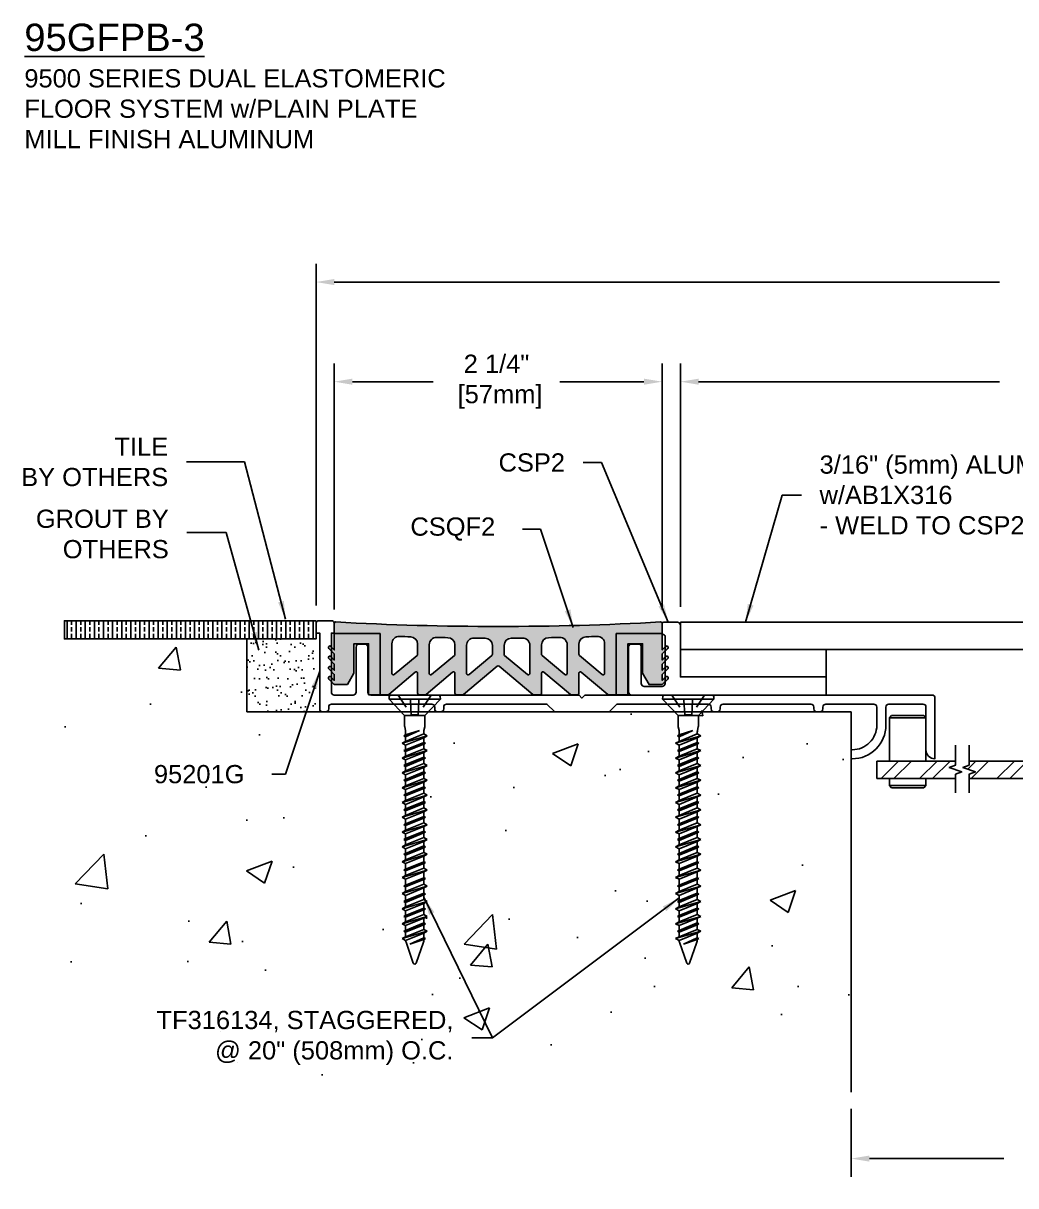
# Model space of a CAD drawing. Header units: inches. Extents: x 1.8 to 35.7, y -2.1 to 6.
# Drawn here: x 1.81 to 8.62, y -1.98 to 5.99 of the extents above; entities that cross this region are included whole.
import ezdxf

# ---------------------------------------------------------------- set-up
doc = ezdxf.new("R2010")
doc.units = ezdxf.units.IN
doc.header["$MEASUREMENT"] = 0
doc.linetypes.add('DASHED', pattern=[0.75, 0.5, -0.25])
for name, color, linetype in [('anchors', 4, 'Continuous'), ('conditions', 1, 'Continuous'), ('dimensions', 3, 'Continuous'), ('FILLER', 2, 'Continuous'), ('METALS', 7, 'Continuous'), ('text', 2, 'Continuous')]:
    doc.layers.add(name, color=color, linetype=linetype)
doc.styles.add('ARIAL', font='arial.ttf')
doc.dimstyles.new('Arial', dxfattribs={"dimtxt": 0.125, "dimasz": 0.125, "dimexe": 0.125, "dimexo": 0.125, "dimgap": 0.125, "dimtad": 0, "dimtih": 1, "dimtoh": 1, "dimdec": 4, "dimzin": 0, "dimdsep": 46, "dimlunit": 4, "dimtxsty": 'ARIAL', "dimcen": 0.125, "dimadec": 0, "dimazin": 0, "dimtfac": 1, "dimtdec": 4, "dimtofl": 0, "dimtmove": 0, "dimatfit": 3, "dimfxl": 0, "dimfrac": 2, "dimtolj": 1, "dimtzin": 0, "dimarcsym": 0})

# ---------------------------------------------------------------- blocks, each defined once
blk = doc.blocks.new('*D1')
at = {"layer": 'DEFPOINTS', "color": 0}
for p in [(11.666, 3.5331), (6.3216, 1.8628), (11.666, 1.8628)]:
    blk.add_point(p, dxfattribs=at)
at = {"layer": 'dimensions', "color": 0, "lineweight": -2}
for p, q in [((6.3216, 1.9878), (6.3216, 3.6581)), ((11.666, 1.9878), (11.666, 3.6581)), ((6.4466, 3.5331), (8.5106, 3.5331)), ((11.541, 3.5331), (9.4771, 3.5331))]:
    blk.add_line(p, q, dxfattribs=at)
at = {"layer": 'dimensions', "color": 0}
for points in [[(6.4466, 3.5539), (6.4466, 3.5122), (6.3216, 3.5331)], [(11.541, 3.5539), (11.541, 3.5122), (11.666, 3.5331)]]:
    blk.add_solid(points, dxfattribs=at)
at = {"layer": 'dimensions', "color": 0, "insert": (8.9938, 3.5331), "char_height": 0.125, "attachment_point": 5, "style": 'ARIAL'}
blk.add_mtext('\\A1;5 3/8"\\P [136mm]', dxfattribs=at)
blk = doc.blocks.new('*D2')
at = {"layer": 'DEFPOINTS', "color": 0}
for p in [(14.1663, 4.2168), (3.8213, 1.8728), (14.1663, 1.8728)]:
    blk.add_point(p, dxfattribs=at)
at = {"layer": 'dimensions', "color": 0, "lineweight": -2}
for p, q in [((3.8213, 1.9978), (3.8213, 4.3418)), ((14.1663, 1.9978), (14.1663, 4.3418)), ((3.9463, 4.2168), (8.5106, 4.2168)), ((14.0413, 4.2168), (9.4771, 4.2168))]:
    blk.add_line(p, q, dxfattribs=at)
at = {"layer": 'dimensions', "color": 0}
for points in [[(3.9463, 4.2377), (3.9463, 4.196), (3.8213, 4.2168)], [(14.0413, 4.2377), (14.0413, 4.196), (14.1663, 4.2168)]]:
    blk.add_solid(points, dxfattribs=at)
at = {"layer": 'dimensions', "color": 0, "insert": (8.9938, 4.2168), "char_height": 0.125, "attachment_point": 5, "style": 'ARIAL'}
blk.add_mtext('\\A1;10 3/8"\\P [263mm]', dxfattribs=at)
blk = doc.blocks.new('*D4')
at = {"layer": 'DEFPOINTS', "color": 0}
for p in [(7.4938, -1.3308), (10.4938, -1.3308), (10.4938, -1.7971)]:
    blk.add_point(p, dxfattribs=at)
at = {"layer": 'dimensions', "color": 0, "lineweight": -2}
for p, q in [((7.4938, -1.4558), (7.4938, -1.9221)), ((10.4938, -1.4558), (10.4938, -1.9221)), ((7.6188, -1.7971), (8.5408, -1.7971)), ((10.3688, -1.7971), (9.4468, -1.7971))]:
    blk.add_line(p, q, dxfattribs=at)
at = {"layer": 'dimensions', "color": 0}
for points in [[(7.6188, -1.7762), (7.6188, -1.8179), (7.4938, -1.7971)], [(10.3688, -1.7762), (10.3688, -1.8179), (10.4938, -1.7971)]]:
    blk.add_solid(points, dxfattribs=at)
at = {"layer": 'dimensions', "color": 0, "insert": (8.9938, -1.7971), "char_height": 0.125, "attachment_point": 5, "style": 'ARIAL'}
blk.add_mtext('\\A1;3"\\P [76mm]', dxfattribs=at)
blk = doc.blocks.new('*D5')
at = {"layer": 'DEFPOINTS', "color": 0}
for p in [(6.1963, 3.5331), (3.9463, 1.8453), (6.1963, 1.8453)]:
    blk.add_point(p, dxfattribs=at)
at = {"layer": 'dimensions', "color": 0, "lineweight": -2}
for p, q in [((3.9463, 1.9703), (3.9463, 3.6581)), ((6.1963, 1.9703), (6.1963, 3.6581)), ((4.0713, 3.5331), (4.6251, 3.5331)), ((6.0713, 3.5331), (5.4945, 3.5331))]:
    blk.add_line(p, q, dxfattribs=at)
at = {"layer": 'dimensions', "color": 0}
for points in [[(4.0713, 3.5539), (4.0713, 3.5122), (3.9463, 3.5331)], [(6.0713, 3.5539), (6.0713, 3.5122), (6.1963, 3.5331)]]:
    blk.add_solid(points, dxfattribs=at)
at = {"layer": 'dimensions', "color": 0, "insert": (5.0598, 3.5331), "char_height": 0.125, "attachment_point": 5, "style": 'ARIAL'}
blk.add_mtext('\\A1;2 1/4"\\P [57mm]', dxfattribs=at)
blk = doc.blocks.new('csp2')
blk.add_lwpolyline([(0, 0.33, -0.414214), (0.02, 0.35), (0.0665, 0.35, -0.414214), (0.0865, 0.33), (0.0865, 0.08, 0.414214), (0.1065, 0.06), (0.23, 0.06, 0.414214), (0.25, 0.08), (0.25, 0.405, 0.414214), (0.24, 0.415, -0.414214), (0.23, 0.425), (0.23, 0.49, -0.414214), (0.24, 0.5), (0.335, 0.5, -0.414214), (0.355, 0.48), (0.355, 0.135, 0.414214), (0.365, 0.125), (1.3552, 0.125), (1.3552, 0), (0.335, 0), (0.02, 0, -0.414214), (0, 0.02)], format="xyb", close=True)
blk = doc.blocks.new('A$C63CB1885')
for p, q in [((-0.1762, 0), (-0.1747, 0.0182)), ((-0.1762, 0), (0.1762, 0)), ((-0.1762, 0), (-0.0698, -0.1125)), ((-0.1634, 0.0285), (0.1634, 0.0285)), ((0.0698, -0.1125), (0.1762, 0)), ((0.1762, 0), (0.1747, 0.0182)), ((-0.0698, -0.1125), (0.0698, -0.1125)), ((-0.0698, -0.1125), (-0.0698, -0.1796)), ((0.0698, -0.1125), (0.0698, -0.1796)), ((-0.0737, -0.2511), (0.0321, -0.2146)), ((-0.0687, -0.1892), (-0.0633, -0.2152)), ((-0.0623, -0.2248), (-0.0622, -0.2449)), ((-0.0622, -0.2449), (0.0321, -0.2146)), ((0.0321, -0.2146), (-0.0622, -0.2573)), ((0.0622, -0.2382), (-0.0622, -0.289)), ((0.0622, -0.2248), (0.0622, -0.2382)), ((0.0862, -0.2511), (0.0622, -0.2382)), ((0.0687, -0.1892), (0.0633, -0.2152)), ((-0.0863, -0.3019), (0.0862, -0.2511)), ((-0.0863, -0.3019), (-0.0622, -0.289)), ((-0.0863, -0.3019), (-0.0622, -0.3148)), ((-0.0737, -0.2511), (-0.0622, -0.2449)), ((-0.0737, -0.2511), (-0.0622, -0.2573)), ((-0.0737, -0.3527), (0.0737, -0.3019)), ((-0.0622, -0.2573), (-0.0622, -0.289)), ((0.0622, -0.264), (-0.0622, -0.3148)), ((-0.0622, -0.3465), (0.0622, -0.2957)), ((0.0622, -0.308), (-0.0622, -0.3588)), ((-0.0622, -0.3148), (-0.0622, -0.3465)), ((0.0862, -0.2511), (0.0622, -0.264)), ((0.0622, -0.264), (0.0622, -0.2957)), ((0.0737, -0.3019), (0.0622, -0.2957)), ((0.0737, -0.3019), (0.0622, -0.308)), ((0.0622, -0.308), (0.0622, -0.3397)), ((-0.0863, -0.4034), (0.0862, -0.3527)), ((-0.0863, -0.4034), (-0.0622, -0.3905)), ((-0.0737, -0.3527), (-0.0622, -0.3465)), ((-0.0737, -0.3527), (-0.0622, -0.3588)), ((0.0622, -0.3397), (-0.0622, -0.3905)), ((-0.0622, -0.3588), (-0.0622, -0.3905)), ((0.0622, -0.3656), (-0.0622, -0.4164)), ((-0.0622, -0.4481), (0.0622, -0.3973)), ((0.0862, -0.3527), (0.0622, -0.3656)), ((0.0622, -0.3656), (0.0622, -0.3973)), ((0.0737, -0.4034), (0.0622, -0.3973)), ((0.0862, -0.3527), (0.0622, -0.3397)), ((-0.0863, -0.4034), (-0.0622, -0.4164)), ((-0.0863, -0.505), (0.0862, -0.4542)), ((-0.0737, -0.4542), (0.0737, -0.4034)), ((-0.0737, -0.4542), (-0.0622, -0.4481)), ((-0.0737, -0.4542), (-0.0622, -0.4604)), ((0.0622, -0.4096), (-0.0622, -0.4604)), ((-0.0622, -0.4164), (-0.0622, -0.4481)), ((0.0622, -0.4413), (-0.0622, -0.4921)), ((-0.0622, -0.4604), (-0.0622, -0.4921)), ((0.0622, -0.4671), (-0.0622, -0.5179)), ((0.0737, -0.4034), (0.0622, -0.4096)), ((0.0622, -0.4096), (0.0622, -0.4413)), ((0.0862, -0.4542), (0.0622, -0.4671)), ((0.0622, -0.4671), (0.0622, -0.4988)), ((0.0862, -0.4542), (0.0622, -0.4413)), ((-0.0863, -0.505), (-0.0622, -0.4921)), ((-0.0863, -0.505), (-0.0622, -0.5179)), ((-0.0863, -0.6066), (0.0862, -0.5558)), ((-0.0737, -0.5558), (0.0737, -0.505)), ((-0.0737, -0.5558), (-0.0622, -0.5496)), ((-0.0737, -0.5558), (-0.0622, -0.5619)), ((-0.0622, -0.5496), (0.0622, -0.4988)), ((0.0622, -0.5112), (-0.0622, -0.5619)), ((-0.0622, -0.5179), (-0.0622, -0.5496)), ((0.0622, -0.5429), (-0.0622, -0.5936)), ((0.0737, -0.505), (0.0622, -0.4988)), ((0.0737, -0.505), (0.0622, -0.5112)), ((0.0622, -0.5112), (0.0622, -0.5429)), ((0.0862, -0.5558), (0.0622, -0.5687)), ((0.0862, -0.5558), (0.0622, -0.5429)), ((-0.0863, -0.6066), (-0.0622, -0.5936)), ((-0.0863, -0.6066), (-0.0622, -0.6195)), ((-0.0737, -0.6573), (0.0737, -0.6066)), ((-0.0622, -0.5619), (-0.0622, -0.5936)), ((0.0622, -0.5687), (-0.0622, -0.6195)), ((-0.0622, -0.6512), (0.0622, -0.6004)), ((0.0622, -0.6127), (-0.0622, -0.6635)), ((-0.0622, -0.6195), (-0.0622, -0.6512)), ((0.0622, -0.5687), (0.0622, -0.6004)), ((0.0737, -0.6066), (0.0622, -0.6004)), ((0.0737, -0.6066), (0.0622, -0.6127)), ((0.0622, -0.6127), (0.0622, -0.6444)), ((-0.0863, -0.7081), (0.0862, -0.6573)), ((-0.0863, -0.7081), (-0.0622, -0.6952)), ((-0.0863, -0.7081), (-0.0622, -0.721)), ((-0.0737, -0.6573), (-0.0622, -0.6512)), ((-0.0737, -0.6573), (-0.0622, -0.6635)), ((-0.0737, -0.7589), (0.0737, -0.7081)), ((0.0622, -0.6444), (-0.0622, -0.6952)), ((-0.0622, -0.6635), (-0.0622, -0.6952)), ((0.0622, -0.6703), (-0.0622, -0.721)), ((-0.0622, -0.7527), (0.0622, -0.702)), ((0.0622, -0.7143), (-0.0622, -0.7651)), ((0.0862, -0.6573), (0.0622, -0.6703)), ((0.0622, -0.6703), (0.0622, -0.702)), ((0.0737, -0.7081), (0.0622, -0.702)), ((0.0737, -0.7081), (0.0622, -0.7143)), ((0.0622, -0.7143), (0.0622, -0.746)), ((0.0862, -0.6573), (0.0622, -0.6444)), ((-0.0863, -0.8097), (0.0862, -0.7589)), ((-0.0863, -0.8097), (-0.0622, -0.7968)), ((-0.0737, -0.7589), (-0.0622, -0.7527)), ((-0.0737, -0.7589), (-0.0622, -0.7651)), ((-0.0622, -0.721), (-0.0622, -0.7527)), ((0.0622, -0.746), (-0.0622, -0.7968)), ((-0.0622, -0.7651), (-0.0622, -0.7967)), ((0.0622, -0.7718), (-0.0622, -0.8226)), ((0.0862, -0.7589), (0.0622, -0.7718)), ((0.0622, -0.7718), (0.0622, -0.8035)), ((0.0862, -0.7589), (0.0622, -0.746)), ((-0.0863, -0.8097), (-0.0622, -0.8226)), ((-0.0863, -0.9112), (0.0862, -0.8605)), ((-0.0737, -0.8605), (0.0737, -0.8097)), ((-0.0737, -0.8605), (-0.0622, -0.8543)), ((-0.0737, -0.8605), (-0.0622, -0.8666)), ((-0.0622, -0.8543), (0.0622, -0.8035)), ((0.0622, -0.8159), (-0.0622, -0.8666)), ((-0.0622, -0.8226), (-0.0622, -0.8543)), ((0.0622, -0.8475), (-0.0622, -0.8983)), ((-0.0622, -0.8666), (-0.0622, -0.8983)), ((0.0622, -0.8734), (-0.0622, -0.9242)), ((0.0737, -0.8097), (0.0622, -0.8035)), ((0.0737, -0.8097), (0.0622, -0.8159)), ((0.0622, -0.8159), (0.0622, -0.8475)), ((0.0862, -0.8605), (0.0622, -0.8734)), ((0.0622, -0.8734), (0.0622, -0.9051)), ((0.0862, -0.8605), (0.0622, -0.8475)), ((-0.0863, -0.9112), (-0.0622, -0.8983)), ((-0.0863, -0.9112), (-0.0622, -0.9242)), ((-0.0737, -0.962), (0.0737, -0.9112)), ((-0.0737, -0.962), (-0.0622, -0.9559)), ((-0.0622, -0.9559), (0.0622, -0.9051)), ((0.0622, -0.9174), (-0.0622, -0.9682)), ((-0.0622, -0.9242), (-0.0622, -0.9558)), ((0.0622, -0.9491), (-0.0622, -0.9999)), ((0.0737, -0.9112), (0.0622, -0.9051)), ((0.0737, -0.9112), (0.0622, -0.9174)), ((0.0622, -0.9174), (0.0622, -0.9491)), ((0.0862, -0.962), (0.0622, -0.9491)), ((-0.0863, -1.0128), (0.0862, -0.962)), ((-0.0863, -1.0128), (-0.0622, -0.9999)), ((-0.0863, -1.0128), (-0.0622, -1.0257)), ((-0.0737, -0.962), (-0.0622, -0.9682)), ((-0.0737, -1.0636), (0.0737, -1.0128)), ((-0.0622, -0.9682), (-0.0622, -0.9999)), ((0.0622, -0.975), (-0.0622, -1.0257)), ((-0.0622, -1.0574), (0.0622, -1.0066)), ((0.0622, -1.019), (-0.0622, -1.0698)), ((-0.0622, -1.0257), (-0.0622, -1.0574)), ((0.0862, -0.962), (0.0622, -0.975)), ((0.0622, -0.975), (0.0622, -1.0066)), ((0.0737, -1.0128), (0.0622, -1.0066)), ((0.0737, -1.0128), (0.0622, -1.019)), ((0.0622, -1.019), (0.0622, -1.0507)), ((-0.0863, -1.1144), (0.0862, -1.0636)), ((-0.0863, -1.1144), (-0.0622, -1.1015)), ((-0.0863, -1.1144), (-0.0622, -1.1273)), ((-0.0737, -1.0636), (-0.0622, -1.0574)), ((-0.0737, -1.0636), (-0.0622, -1.0698)), ((0.0622, -1.0507), (-0.0622, -1.1015)), ((-0.0622, -1.0697), (-0.0622, -1.1014)), ((0.0622, -1.0765), (-0.0622, -1.1273)), ((-0.0622, -1.1653), (0.0622, -1.1145)), ((0.0862, -1.0636), (0.0622, -1.0765)), ((0.0622, -1.0765), (0.0622, -1.1145)), ((0.0737, -1.1207), (0.0622, -1.1145)), ((0.0862, -1.0636), (0.0622, -1.0507)), ((-0.0863, -1.2223), (0.0862, -1.1715)), ((-0.0737, -1.1715), (0.0737, -1.1207)), ((-0.0737, -1.1715), (-0.0622, -1.1653)), ((-0.0737, -1.1715), (-0.0622, -1.1776)), ((0.0622, -1.1269), (-0.0622, -1.1776)), ((-0.0622, -1.1273), (-0.0622, -1.1653)), ((0.0622, -1.1585), (-0.0622, -1.2093)), ((-0.0622, -1.1776), (-0.0622, -1.2093)), ((0.0622, -1.1844), (-0.0622, -1.2352)), ((0.0737, -1.1207), (0.0622, -1.1269)), ((0.0622, -1.1269), (0.0622, -1.1585)), ((0.0862, -1.1715), (0.0622, -1.1844)), ((0.0622, -1.1844), (0.0622, -1.2247)), ((0.0862, -1.1715), (0.0622, -1.1585)), ((-0.0863, -1.2223), (-0.0622, -1.2093)), ((-0.0863, -1.2223), (-0.0622, -1.2352)), ((-0.0737, -1.2816), (0.0737, -1.2308)), ((-0.0737, -1.2816), (-0.0622, -1.2754)), ((-0.0622, -1.2754), (0.0622, -1.2247)), ((-0.0622, -1.2352), (-0.0622, -1.2754)), ((0.0622, -1.237), (-0.0622, -1.2878)), ((0.0622, -1.2687), (-0.0622, -1.3195)), ((0.0737, -1.2308), (0.0622, -1.2247)), ((0.0737, -1.2308), (0.0622, -1.237)), ((0.0622, -1.237), (0.0622, -1.2687)), ((0.0862, -1.2816), (0.0622, -1.2687)), ((-0.0863, -1.3324), (0.0862, -1.2816)), ((-0.0863, -1.3324), (-0.0622, -1.3195)), ((-0.0863, -1.3324), (-0.0622, -1.3453)), ((-0.0737, -1.2816), (-0.0622, -1.2878)), ((-0.0737, -1.3872), (0.0737, -1.3365)), ((-0.0622, -1.2877), (-0.0622, -1.3194)), ((0.0622, -1.2945), (-0.0622, -1.3453)), ((-0.0622, -1.3811), (0.0622, -1.3303)), ((0.0622, -1.3426), (-0.0622, -1.3934)), ((-0.0622, -1.3453), (-0.0622, -1.381)), ((0.0862, -1.2816), (0.0622, -1.2945)), ((0.0622, -1.2945), (0.0622, -1.3303)), ((0.0737, -1.3365), (0.0622, -1.3303)), ((0.0737, -1.3365), (0.0622, -1.3426)), ((0.0622, -1.3426), (0.0622, -1.3743)), ((-0.0863, -1.438), (0.0862, -1.3872)), ((-0.0863, -1.438), (-0.0622, -1.4251)), ((-0.0737, -1.3872), (-0.0622, -1.3811)), ((-0.0737, -1.3872), (-0.0622, -1.3934)), ((0.0622, -1.3743), (-0.0622, -1.4251)), ((-0.0622, -1.3934), (-0.0622, -1.4251)), ((0.0622, -1.4002), (-0.0622, -1.4509)), ((-0.0622, -1.4833), (0.0622, -1.4326)), ((0.0862, -1.3872), (0.0622, -1.4002)), ((0.0622, -1.4002), (0.0622, -1.4326)), ((0.0737, -1.4387), (0.0622, -1.4326)), ((0.0862, -1.3872), (0.0622, -1.3743)), ((-0.0863, -1.438), (-0.0622, -1.4509)), ((-0.0863, -1.5403), (0.0862, -1.4895)), ((-0.0737, -1.4895), (0.0737, -1.4387)), ((-0.0737, -1.4895), (-0.0622, -1.4833)), ((-0.0737, -1.4895), (-0.0622, -1.4957)), ((0.0622, -1.4449), (-0.0622, -1.4957)), ((-0.0622, -1.4509), (-0.0622, -1.4833)), ((0.0622, -1.4766), (-0.0622, -1.5274)), ((-0.0622, -1.4956), (-0.0621, -1.5273)), ((0.0622, -1.5024), (-0.0622, -1.5532)), ((0.0737, -1.4387), (0.0622, -1.4449)), ((0.0622, -1.4449), (0.0622, -1.4766)), ((0.0862, -1.4895), (0.0622, -1.5024)), ((0.0622, -1.5024), (0.0622, -1.5348)), ((0.0862, -1.4895), (0.0622, -1.4766)), ((-0.0863, -1.5403), (-0.0622, -1.5274)), ((-0.0863, -1.5403), (-0.0622, -1.5532)), ((-0.0863, -1.6425), (0.0862, -1.5918)), ((-0.0737, -1.5918), (0.0737, -1.541)), ((-0.0737, -1.5918), (-0.0622, -1.5856)), ((-0.0737, -1.5918), (-0.0622, -1.5979)), ((-0.0622, -1.5856), (0.0622, -1.5348)), ((0.0622, -1.5471), (-0.0622, -1.5979)), ((0.0622, -1.5788), (-0.0622, -1.6296)), ((-0.0621, -1.5532), (-0.0621, -1.5856)), ((0.0737, -1.541), (0.0622, -1.5348)), ((0.0737, -1.541), (0.0622, -1.5471)), ((0.0622, -1.5471), (0.0622, -1.5788)), ((0.0862, -1.5918), (0.0622, -1.6047)), ((0.0862, -1.5918), (0.0622, -1.5788)), ((-0.0863, -1.6425), (-0.0622, -1.6296)), ((-0.0863, -1.6425), (-0.0622, -1.6555)), ((0.0622, -1.6047), (-0.0622, -1.6555)), ((-0.0621, -1.5979), (-0.0621, -1.6296)), ((-0.0596, -1.6676), (-0.0096, -1.8103)), ((-0.0335, -1.6795), (0.0622, -1.6364)), ((-0.0335, -1.6795), (0.0737, -1.6425)), ((0.0622, -1.6487), (-0.0335, -1.6795)), ((0.0596, -1.6676), (0.0096, -1.8103)), ((0.0622, -1.6047), (0.0622, -1.6522)), ((0.0737, -1.6425), (0.0622, -1.6364)), ((0.0737, -1.6425), (0.0622, -1.6487))]:
    blk.add_line(p, q)
at = {"linetype": 'DASHED', "ltscale": 0.025}
for p, q in [((-0.1125, 0.0285), (-0.024, -0.1065)), ((-0.024, -0.1065), (-0.0311, 0.0283)), ((0.024, -0.1065), (0.0311, 0.0285)), ((0.1125, 0.0285), (0.024, -0.1065)), ((-0.024, -0.1065), (0.024, -0.1065))]:
    blk.add_line(p, q, dxfattribs=at)
for centre, radius, start, end in [((-0.1634, 0.0173), 0.0112, 90, 175), ((0.1634, 0.0173), 0.0112, 5, 90), ((-0.0233, -0.1796), 0.0465, 180, 191.9357), ((-0.1088, -0.2248), 0.0465, 0, 11.9357), ((0.1087, -0.2248), 0.0465, 168.0643, 180), ((0.0233, -0.1796), 0.0465, 348.0643, 0), ((-0.0158, -1.6522), 0.0465, 183.94761, 199.30575), ((0.0158, -1.6522), 0.0465, 340.69425, 0), ((0, -1.806), 0.0106, 204.10008, 335.89992)]:
    blk.add_arc(centre, radius, start, end)
blk = doc.blocks.new('TF316134')
blk.add_blockref('A$C63CB1885', (0, -0.0285))
blk = doc.blocks.new('CSQF2')
h = blk.add_hatch(color=256)
h.paths.add_polyline_path([(4.5589, 1.888, 0.430422), (4.5483, 1.898, -0.027516), (2.3194, 1.898, 0.430422), (2.3089, 1.888), (2.3089, 1.8186), (2.6239, 1.8186), (2.6239, 1.3986), (2.6757, 1.3986, 0.176327), (2.6822, 1.4009), (2.8641, 1.5536, -0.63707), (2.8805, 1.5459), (2.8805, 1.4086, 0.414214), (2.8905, 1.3986), (2.9323, 1.3986, 0.176327), (2.9388, 1.4009), (3.1207, 1.5536, -0.63707), (3.1371, 1.5459), (3.1371, 1.4086, 0.414214), (3.1471, 1.3986), (3.1889, 1.3986, 0.176327), (3.1954, 1.4009), (3.4275, 1.5957, -0.36397), (3.4403, 1.5957), (3.6724, 1.4009, 0.176327), (3.6788, 1.3986), (3.7207, 1.3986, 0.414214), (3.7307, 1.4086), (3.7307, 1.5459, -0.63707), (3.7471, 1.5536), (3.929, 1.4009, 0.176327), (3.9354, 1.3986), (3.9773, 1.3986, 0.414214), (3.9873, 1.4086), (3.9873, 1.5459, -0.63707), (4.0037, 1.5536), (4.1856, 1.4009, 0.176327), (4.192, 1.3986), (4.2439, 1.3986), (4.2439, 1.8186), (4.5589, 1.8186)])
h.paths.add_polyline_path([(3.2675, 1.788, 0.000939), (3.3439, 1.7875, -0.412919), (3.3937, 1.7375), (3.3937, 1.6764, -0.221695), (3.3901, 1.6688), (3.2335, 1.5374, -0.63707), (3.2171, 1.545), (3.2171, 1.738, -0.416611)], flags=16)
h.paths.add_polyline_path([(3.1371, 1.7403), (3.1371, 1.6764, -0.221695), (3.1335, 1.6688), (2.9769, 1.5374, -0.63707), (2.9605, 1.545), (2.9605, 1.7417, -0.420307), (3.0115, 1.7917, 0.000939), (3.0879, 1.7903, -0.409242)], flags=16)
h.paths.add_polyline_path([(3.5239, 1.7875, 0.000939), (3.6003, 1.788, -0.416611), (3.6507, 1.738), (3.6507, 1.545, -0.63707), (3.6343, 1.5374), (3.4777, 1.6688, -0.221695), (3.4741, 1.6764), (3.4741, 1.7375, -0.412919)], flags=16)
h.paths.add_polyline_path([(2.8805, 1.7463), (2.8805, 1.6764, -0.221695), (2.8769, 1.6688), (2.7203, 1.5374, -0.63707), (2.7039, 1.545), (2.7039, 1.7487, -0.424014), (2.7555, 1.7987, 0.000939), (2.832, 1.7963, -0.405574)], flags=16)
h.paths.add_polyline_path([(3.7798, 1.7903, 0.000939), (3.8562, 1.7917, -0.420307), (3.9073, 1.7417), (3.9073, 1.545, -0.63707), (3.8909, 1.5374), (3.7343, 1.6688, -0.221695), (3.7307, 1.6764), (3.7307, 1.7403, -0.409242)], flags=16)
h.paths.add_polyline_path([(4.0358, 1.7963, 0.000939), (4.1122, 1.7987, -0.424014), (4.1639, 1.7487), (4.1639, 1.545, -0.63707), (4.1475, 1.5374), (3.9909, 1.6688, -0.221695), (3.9873, 1.6764), (3.9873, 1.7463, -0.405574)], flags=16)
h.paths.add_polyline_path([(2.6239, 1.8186), (2.3089, 1.8186), (2.3089, 1.7069), (2.2851, 1.7307, 0.414214), (2.271, 1.7307, 0.414214), (2.271, 1.7165), (2.3089, 1.6786), (2.3089, 1.6369), (2.2851, 1.6607, 0.414214), (2.271, 1.6607, 0.414214), (2.271, 1.6465), (2.3089, 1.6086), (2.3089, 1.5669), (2.2851, 1.5907, 0.414214), (2.271, 1.5907, 0.414214), (2.271, 1.5765), (2.3089, 1.5386), (2.3089, 1.4969), (2.2851, 1.5207, 0.414214), (2.271, 1.5207, 0.414214), (2.271, 1.5065), (2.306, 1.4715, 0.198912), (2.313, 1.4686), (2.3989, 1.4686), (2.4439, 1.5465), (2.4439, 1.7486), (2.5439, 1.7486), (2.5439, 1.3986), (2.6239, 1.3986)])
h.paths.add_polyline_path([(4.3239, 1.7486), (4.4239, 1.7486), (4.4239, 1.5465), (4.4689, 1.4686), (4.5547, 1.4686, 0.198912), (4.5618, 1.4715), (4.5968, 1.5065, 0.414214), (4.5968, 1.5207, 0.414214), (4.5827, 1.5207), (4.5589, 1.4969), (4.5589, 1.5386), (4.5968, 1.5765, 0.414214), (4.5968, 1.5907, 0.414214), (4.5827, 1.5907), (4.5589, 1.5669), (4.5589, 1.6086), (4.5968, 1.6465, 0.414214), (4.5968, 1.6607, 0.414214), (4.5827, 1.6607), (4.5589, 1.6369), (4.5589, 1.6786), (4.5968, 1.7165, 0.414214), (4.5968, 1.7307, 0.414214), (4.5827, 1.7307), (4.5589, 1.7069), (4.5589, 1.8186), (4.2439, 1.8186), (4.2439, 1.3986), (4.3239, 1.3986)])
for p, q in [((2.3089, 1.8186), (2.6239, 1.8186)), ((2.6239, 1.8186), (2.3089, 1.8186)), ((2.6239, 1.8186), (2.6239, 1.3986)), ((2.6239, 1.3986), (2.6239, 1.8186)), ((4.2439, 1.8186), (4.2439, 1.3986)), ((4.5589, 1.8186), (4.2439, 1.8186)), ((4.2439, 1.8186), (4.5589, 1.8186)), ((4.2439, 1.3986), (4.2439, 1.8186))]:
    blk.add_line(p, q)
for points in [[(2.8905, 1.3986), (2.9323, 1.3986, 0.176327), (2.9388, 1.4009), (3.1207, 1.5536, -0.63707), (3.1371, 1.5459), (3.1371, 1.4086, 0.414214), (3.1471, 1.3986), (3.1889, 1.3986, 0.176327), (3.1954, 1.4009), (3.4275, 1.5957, -0.36397), (3.4403, 1.5957), (3.6724, 1.4009, 0.176327), (3.6788, 1.3986), (3.7207, 1.3986, 0.414214), (3.7307, 1.4086), (3.7307, 1.5459, -0.63707), (3.7471, 1.5536), (3.929, 1.4009, 0.176327), (3.9354, 1.3986), (3.9773, 1.3986, 0.414214), (3.9873, 1.4086), (3.9873, 1.5459, -0.63707), (4.0037, 1.5536), (4.1856, 1.4009, 0.176327), (4.192, 1.3986), (4.2439, 1.3986), (4.3239, 1.3986), (4.3239, 1.7486), (4.4239, 1.7486), (4.4239, 1.5465), (4.4689, 1.4686), (4.5547, 1.4686, 0.198912), (4.5618, 1.4715), (4.5968, 1.5065, 0.414214), (4.5968, 1.5207, 0.414214), (4.5827, 1.5207), (4.5589, 1.4969), (4.5589, 1.5386), (4.5968, 1.5765, 0.414214), (4.5968, 1.5907, 0.414214), (4.5827, 1.5907), (4.5589, 1.5669), (4.5589, 1.6086), (4.5968, 1.6465, 0.414214), (4.5968, 1.6607, 0.414214), (4.5827, 1.6607), (4.5589, 1.6369), (4.5589, 1.6786), (4.5968, 1.7165, 0.414214), (4.5968, 1.7307, 0.414214), (4.5827, 1.7307), (4.5589, 1.7069), (4.5589, 1.8186), (4.5589, 1.888, 0.430422), (4.5483, 1.898, -0.027516), (2.3194, 1.898, 0.430422), (2.3089, 1.888), (2.3089, 1.8186), (2.3089, 1.7069), (2.2851, 1.7307, 0.414214), (2.271, 1.7307, 0.414214), (2.271, 1.7165), (2.3089, 1.6786), (2.3089, 1.6369), (2.2851, 1.6607, 0.414214), (2.271, 1.6607, 0.414214), (2.271, 1.6465), (2.3089, 1.6086), (2.3089, 1.5669), (2.2851, 1.5907, 0.414214), (2.271, 1.5907, 0.414214), (2.271, 1.5765), (2.3089, 1.5386), (2.3089, 1.4969), (2.2851, 1.5207, 0.414214), (2.271, 1.5207, 0.414214), (2.271, 1.5065), (2.306, 1.4715, 0.198912), (2.313, 1.4686), (2.3989, 1.4686), (2.4439, 1.5465), (2.4439, 1.7486), (2.5439, 1.7486), (2.5439, 1.3986), (2.6239, 1.3986), (2.6757, 1.3986, 0.176327), (2.6822, 1.4009), (2.8641, 1.5536, -0.63707), (2.8805, 1.5459), (2.8805, 1.4086, 0.414214)], [(2.8805, 1.6764, -0.221695), (2.8769, 1.6688), (2.7203, 1.5374, -0.63707), (2.7039, 1.545), (2.7039, 1.7487, -0.424014), (2.7555, 1.7987, 0.000939), (2.832, 1.7963, -0.405574), (2.8805, 1.7463)], [(3.1371, 1.7403), (3.1371, 1.6764, -0.221695), (3.1335, 1.6688), (2.9769, 1.5374, -0.63707), (2.9605, 1.545), (2.9605, 1.7417, -0.420307), (3.0115, 1.7917, 0.000939), (3.0879, 1.7903, -0.409242)], [(3.3937, 1.7375), (3.3937, 1.6764, -0.221695), (3.3901, 1.6688), (3.2335, 1.5374, -0.63707), (3.2171, 1.545), (3.2171, 1.738, -0.416611), (3.2675, 1.788, 0.000939), (3.3439, 1.7875, -0.412919)], [(3.4741, 1.7375), (3.4741, 1.6764, 0.221695), (3.4777, 1.6688), (3.6343, 1.5374, 0.63707), (3.6507, 1.545), (3.6507, 1.738, 0.416611), (3.6003, 1.788, -0.000939), (3.5239, 1.7875, 0.412919)], [(3.7798, 1.7903, 0.409242), (3.7307, 1.7403), (3.7307, 1.6764, 0.221695), (3.7343, 1.6688), (3.8909, 1.5374, 0.63707), (3.9073, 1.545), (3.9073, 1.7417, 0.420307), (3.8562, 1.7917, -0.000939)], [(3.9873, 1.7463), (3.9873, 1.6764, 0.221695), (3.9909, 1.6688), (4.1475, 1.5374, 0.63707), (4.1639, 1.545), (4.1639, 1.7487, 0.424014), (4.1122, 1.7987, -0.000939), (4.0358, 1.7963, 0.405574)]]:
    blk.add_lwpolyline(points, format="xyb", close=True)
blk = doc.blocks.new('PIN')
for p, q in [((-0.1602, 0.1698), (-0.1452, 0.1848)), ((-0.1602, 0.1698), (0.0898, 0.1698)), ((-0.1602, 0.1698), (-0.1602, -0.1277)), ((0.0748, 0.1848), (-0.1452, 0.1848)), ((0.0748, 0.1848), (0.0898, 0.1698)), ((0.0898, 0.1698), (0.0898, -0.1277)), ((0.0898, -0.1277), (-0.1602, -0.1277)), ((0.0898, -0.2477), (-0.1602, -0.2477)), ((-0.1602, -0.2477), (-0.1602, -0.2952)), ((-0.1602, -0.2952), (0.0898, -0.2952)), ((-0.1602, -0.2952), (-0.1452, -0.3102)), ((-0.1452, -0.3102), (0.0748, -0.3102)), ((0.0898, -0.2952), (0.0748, -0.3102)), ((0.0898, -0.2477), (0.0898, -0.2952))]:
    blk.add_line(p, q)
blk = doc.blocks.new('PB614')
h = blk.add_hatch()
h.set_pattern_fill('ANSI32', color=256, scale=0.5, style=0)
h.set_pattern_definition([(45, (-1.4139, -4.05944), (-0.1325825, 0.1325825), []), (45, (-1.3255, -4.05944), (-0.1325825, 0.1325825), [])])
h.paths.add_polyline_path([(8.1641, 3.6148), (8.25, 3.5835), (8.207, 3.5679), (8.207, 3.5381), (8.7157, 3.5381), (8.7157, 3.6581), (8.207, 3.6581), (8.207, 3.6304)])
h.paths.add_polyline_path([(8.1135, 3.5381), (8.1135, 3.5679), (8.1564, 3.5835), (8.0706, 3.6148), (8.1135, 3.6304), (8.1135, 3.6581), (6.7017, 3.6581), (6.7017, 3.6304), (6.6588, 3.6148), (6.7446, 3.5835), (6.7017, 3.5679), (6.7017, 3.5381)])
h.paths.add_polyline_path([(6.6511, 3.5835), (6.5652, 3.6148), (6.6081, 3.6304), (6.6081, 3.6581), (6.069, 3.6581), (6.069, 3.5381), (6.6081, 3.5381), (6.6081, 3.5679)])
for p, q in [((6.069, 3.5381), (6.069, 3.6581)), ((6.069, 3.6581), (6.6081, 3.6581)), ((6.7017, 3.6581), (8.1135, 3.6581)), ((8.207, 3.6581), (8.7157, 3.6581)), ((8.7157, 3.6581), (8.7157, 3.5381)), ((6.6081, 3.5381), (6.069, 3.5381)), ((8.1135, 3.5381), (6.7017, 3.5381)), ((8.7157, 3.5381), (8.207, 3.5381))]:
    blk.add_line(p, q)
at = {"linetype": 'Continuous'}
for points in [[(6.6081, 3.7673), (6.6081, 3.6304), (6.5652, 3.6148), (6.6511, 3.5835), (6.6081, 3.5679), (6.6081, 3.4402)], [(6.7017, 3.7673), (6.7017, 3.6304), (6.6588, 3.6148), (6.7446, 3.5835), (6.7017, 3.5679), (6.7017, 3.4402)], [(8.1135, 3.7673), (8.1135, 3.6304), (8.0706, 3.6148), (8.1564, 3.5835), (8.1135, 3.5679), (8.1135, 3.4402)], [(8.207, 3.7673), (8.207, 3.6304), (8.1641, 3.6148), (8.25, 3.5835), (8.207, 3.5679), (8.207, 3.4402)]]:
    blk.add_lwpolyline(points, dxfattribs=at)
blk.add_blockref('PIN', (6.3151, 3.7858))
at = {"xscale": -1}
blk.add_blockref('PIN', (8.4698, 3.7858), dxfattribs=at)
blk = doc.blocks.new('95201g')
blk.add_lwpolyline([(-1.7723, -0.0148), (-1.7723, -0.0018, -0.414214), (-1.7523, 0.0182), (-1.0651, 0.0182, -0.414214), (-1.0451, -0.0018), (-1.0451, -0.0148, 0.414214), (-1.0251, -0.0348), (-1.0031, -0.0348, 0.414214), (-0.9831, -0.0148), (-0.9831, -0.0018, -0.414214), (-0.9631, 0.0182), (-0.2748, 0.0182), (-0.2218, -0.0348), (0.1522, -0.0348), (0.2052, 0.0182), (0.8319, 0.0182, -0.414214), (0.8519, -0.0018), (0.8519, -0.0148, 0.414214), (0.8719, -0.0348), (0.8939, -0.0348, 0.414214), (0.9139, -0.0148), (0.9139, -0.0018, -0.414214), (0.9339, 0.0182), (1.5367, 0.0182, -0.414214), (1.5567, -0.0018), (1.5567, -0.0148, 0.414214), (1.5767, -0.0348), (1.5987, -0.0348, 0.414214), (1.6187, -0.0148), (1.6187, -0.0018, -0.414214), (1.6387, 0.0182), (1.9687, 0.0182, -0.414214), (1.9887, -0.0018), (1.9887, -0.1268, -0.414214), (1.8207, -0.2948), (1.8132, -0.2948), (1.8132, -0.3568), (1.8207, -0.3568, 0.414214), (2.0507, -0.1268), (2.0507, -0.0018, -0.414214), (2.0707, 0.0182), (2.3057, 0.0182, -0.414214), (2.3257, -0.0018), (2.3257, -0.2953, 0.414214), (2.3872, -0.3568), (2.3877, -0.3568), (2.3877, 0.0602, 0.414214), (2.3677, 0.0802), (-0.0148, 0.0802), (-0.0348, 0.0602), (-0.0548, 0.0802), (-1.4843, 0.0802, -0.414214), (-1.5043, 0.1002), (-1.5043, 0.4102, 0.414214), (-1.5243, 0.4302), (-1.5643, 0.4302, 0.414214), (-1.5843, 0.4102), (-1.5843, 0.1002, -0.414214), (-1.6043, 0.0802), (-1.7343, 0.0802, -0.414214), (-1.7543, 0.1002), (-1.7543, 0.5052), (-1.7443, 0.5052, 0.414214), (-1.7343, 0.5152), (-1.7343, 0.5702, 0.414214), (-1.7543, 0.5902), (-1.8393, 0.5902, 0.414214), (-1.8593, 0.5702), (-1.8593, 0.5152, 0.414214), (-1.8493, 0.5052), (-1.8343, 0.5052), (-1.8343, -0.0148, 0.414214), (-1.8143, -0.0348), (-1.7923, -0.0348, 0.414214)], format="xyb", close=True)

msp = doc.modelspace()

# ---------------------------------------------------------------- hatches: boundary and pattern name
at = {"layer": 'conditions'}
h = msp.add_hatch(dxfattribs=at)
h.set_pattern_fill('ANSI33', color=256, scale=0.25, angle=45, style=0)
h.set_pattern_definition([(90, (1.988, -0.135036), (-0.0625, 1e-17), []), (90, (2.01925, -0.103786), (-0.0625, 1e-17), [0.03125, -0.015625])])
h.paths.add_polyline_path([(2.09467, 1.89281), (2.09467, 1.76781), (3.80631, 1.76781), (3.80631, 1.87281, -0.4142136), (3.82631, 1.89281)])
h = msp.add_hatch(dxfattribs=at)
h.set_pattern_fill('AR-CONC', color=256, scale=0.25, style=0)
h.set_pattern_definition([(50, (-0.5, 0), (1.79315, -0.15688), [0.1875, -2.0625]), (355, (-0.5, 0), (-0.34688, 1.8805), [0.15, -1.65]), (100.451, (-0.3506, -0.013), (1.44627, 1.7236), [0.15935, -1.75286]), (46.184, (-0.5, 0.5), (2.6681, -0.4138), [0.28125, -3.09375]), (96.636, (-0.2777, 0.4655), (2.33666, 2.4353), [0.239, -2.6293]), (351.184, (-0.5, 0.5), (2.3367, 2.4353), [0.225, -2.475]), (21, (-0.25, 0.375), (1.49227, -1.00655), [0.1875, -2.0625]), (326, (-0.25, 0.375), (0.6083, 1.81288), [0.15, -1.65]), (71.451, (-0.1256, 0.2911), (2.10056, 0.80633), [0.15935, -1.75286]), (37.5, (-0.5, 0), (0.0304, 0.832235), [0, -1.63, 0, -1.675, 0, -1.65625]), (7.5, (-0.5, 0), (0.65767, 0.98603), [0, -0.955, 0, -1.5925, 0, -0.63125]), (327.5, (-1.0575, 0), (1.334556, -0.056387), [0, -0.625, 0, -1.95, 0, -2.5875]), (317.5, (-1.3075, 0), (1.45797, 0.25026), [0, -0.8125, 0, -1.295, 0, -1.8375])])
h.paths.add_polyline_path([(7.49381, 1.27785), (6.46981, 1.27785), (6.4452, 1.25185), (6.4452, 1.17989), (6.4387, 1.14916, 0.0521265), (6.4377, 1.13955), (6.4377, 1.12618), (6.4617, 1.11325), (6.4377, 1.10033), (6.4377, 1.06863), (6.44914, 1.06247), (6.4377, 1.05631), (6.4377, 1.02461), (6.4617, 1.01169), (6.4377, 0.99876), (6.4377, 0.96707), (6.44914, 0.96091), (6.4377, 0.95474), (6.4377, 0.92305), (6.4617, 0.91013), (6.4377, 0.8972), (6.4377, 0.86551), (6.44914, 0.85935), (6.4377, 0.85318), (6.4377, 0.82149), (6.4617, 0.80856), (6.4377, 0.79564), (6.4377, 0.76395), (6.44914, 0.75778), (6.4377, 0.75162), (6.4377, 0.71993), (6.4617, 0.707), (6.4377, 0.69408), (6.4377, 0.66238), (6.44914, 0.65622), (6.4377, 0.65006), (6.4377, 0.61836), (6.4617, 0.60544), (6.4377, 0.59251), (6.4377, 0.56082), (6.44914, 0.55466), (6.4377, 0.54849), (6.4377, 0.5168), (6.4617, 0.50388), (6.4377, 0.49095), (6.4377, 0.45926), (6.44914, 0.4531), (6.4377, 0.44693), (6.4377, 0.41524), (6.4617, 0.40231), (6.4377, 0.38939), (6.4377, 0.3577), (6.44914, 0.35153), (6.4377, 0.34537), (6.4377, 0.31368), (6.4617, 0.30075), (6.4377, 0.28783), (6.4377, 0.24982), (6.44914, 0.24365), (6.4377, 0.23749), (6.4377, 0.2058), (6.4617, 0.19287), (6.4377, 0.17995), (6.4377, 0.13969), (6.44914, 0.13352), (6.4377, 0.12736), (6.4377, 0.09567), (6.4617, 0.08274), (6.4377, 0.06982), (6.4377, 0.03406), (6.44914, 0.02789), (6.4377, 0.02173), (6.4377, -0.00996), (6.4617, -0.02289), (6.4377, -0.03581), (6.4377, -0.06821), (6.44914, -0.07437), (6.4377, -0.08053), (6.4377, -0.11223), (6.4617, -0.12515), (6.4377, -0.13808), (6.4377, -0.17047), (6.44914, -0.17663), (6.4377, -0.18279), (6.4377, -0.21449), (6.4617, -0.22741), (6.4377, -0.24034), (6.4377, -0.26396), (6.45222, -0.25742), (6.46366, -0.26358), (6.45222, -0.26975), (6.4377, -0.27441), (6.4377, -0.29578), (6.38567, -0.4443, -0.7741233), (6.36522, -0.4443), (6.3132, -0.29578), (6.3132, -0.29112), (6.2892, -0.27819), (6.3132, -0.26527), (6.3132, -0.23358), (6.30175, -0.22741), (6.3132, -0.22125), (6.3132, -0.18886), (6.2892, -0.17593), (6.3132, -0.16301), (6.3132, -0.13131), (6.30175, -0.12515), (6.3132, -0.11899), (6.3132, -0.0866), (6.2892, -0.07367), (6.3132, -0.06075), (6.3132, -0.02905), (6.30175, -0.02289), (6.3132, -0.01673), (6.3132, 0.01904), (6.2892, 0.03196), (6.3132, 0.04489), (6.3132, 0.07658), (6.30175, 0.08274), (6.3132, 0.08891), (6.3132, 0.12917), (6.2892, 0.14209), (6.3132, 0.15501), (6.3132, 0.18671), (6.30175, 0.19287), (6.3132, 0.19903), (6.3132, 0.21118), (6.3132, 0.23705), (6.2892, 0.24997), (6.3132, 0.2629), (6.3132, 0.29459), (6.30175, 0.30075), (6.3132, 0.30691), (6.3132, 0.33861), (6.2892, 0.35153), (6.3132, 0.36446), (6.3132, 0.39615), (6.30175, 0.40231), (6.3132, 0.40848), (6.3132, 0.44017), (6.2892, 0.4531), (6.3132, 0.46602), (6.3132, 0.49771), (6.30175, 0.50388), (6.3132, 0.51004), (6.3132, 0.54173), (6.2892, 0.55466), (6.3132, 0.56758), (6.3132, 0.59928), (6.30175, 0.60544), (6.3132, 0.6116), (6.3132, 0.6433), (6.2892, 0.65622), (6.3132, 0.66915), (6.3132, 0.70084), (6.30175, 0.707), (6.3132, 0.71316), (6.3132, 0.74486), (6.2892, 0.75778), (6.3132, 0.77071), (6.3132, 0.8024), (6.30175, 0.80856), (6.3132, 0.81473), (6.3132, 0.84642), (6.2892, 0.85935), (6.3132, 0.87227), (6.3132, 0.90396), (6.30175, 0.91013), (6.3132, 0.91629), (6.3132, 0.94798), (6.2892, 0.96091), (6.3132, 0.97383), (6.3132, 1.00553), (6.30175, 1.01169), (6.3132, 1.01785), (6.3132, 1.04955), (6.2892, 1.06247), (6.3132, 1.0754), (6.3132, 1.10709), (6.30175, 1.11325), (6.3132, 1.11941), (6.3132, 1.13955, 0.0521265), (6.31219, 1.14916), (6.3057, 1.17989), (6.3057, 1.25185), (6.28109, 1.27785), (4.59272, 1.27785), (4.56811, 1.25185), (4.56811, 1.17989), (4.56161, 1.14916, 0.0521265), (4.56061, 1.13955), (4.56061, 1.12618), (4.58461, 1.11325), (4.56061, 1.10033), (4.56061, 1.06863), (4.57205, 1.06247), (4.56061, 1.05631), (4.56061, 1.02461), (4.58461, 1.01169), (4.56061, 0.99876), (4.56061, 0.96707), (4.57205, 0.96091), (4.56061, 0.95474), (4.56061, 0.92305), (4.58461, 0.91013), (4.56061, 0.8972), (4.56061, 0.86551), (4.57205, 0.85935), (4.56061, 0.85318), (4.56061, 0.82149), (4.58461, 0.80856), (4.56061, 0.79564), (4.56061, 0.76395), (4.57205, 0.75778), (4.56061, 0.75162), (4.56061, 0.71993), (4.58461, 0.707), (4.56061, 0.69408), (4.56061, 0.66238), (4.57205, 0.65622), (4.56061, 0.65006), (4.56061, 0.61836), (4.58461, 0.60544), (4.56061, 0.59251), (4.56061, 0.56082), (4.57205, 0.55466), (4.56061, 0.54849), (4.56061, 0.5168), (4.58461, 0.50388), (4.56061, 0.49095), (4.56061, 0.45926), (4.57205, 0.4531), (4.56061, 0.44693), (4.56061, 0.41524), (4.58461, 0.40231), (4.56061, 0.38939), (4.56061, 0.3577), (4.57205, 0.35153), (4.56061, 0.34537), (4.56061, 0.31368), (4.58461, 0.30075), (4.56061, 0.28783), (4.56061, 0.24982), (4.57205, 0.24365), (4.56061, 0.23749), (4.56061, 0.2058), (4.58461, 0.19287), (4.56061, 0.17995), (4.56061, 0.13969), (4.57205, 0.13352), (4.56061, 0.12736), (4.56061, 0.09567), (4.58461, 0.08274), (4.56061, 0.06982), (4.56061, 0.03406), (4.57205, 0.02789), (4.56061, 0.02173), (4.56061, -0.00996), (4.58461, -0.02289), (4.56061, -0.03581), (4.56061, -0.06821), (4.57205, -0.07437), (4.56061, -0.08053), (4.56061, -0.11223), (4.58461, -0.12515), (4.56061, -0.13808), (4.56061, -0.17047), (4.57205, -0.17663), (4.56061, -0.18279), (4.56061, -0.21449), (4.58461, -0.22741), (4.56061, -0.24034), (4.56061, -0.26396), (4.57513, -0.25742), (4.58657, -0.26358), (4.57513, -0.26975), (4.56061, -0.27441), (4.56061, -0.29578), (4.50858, -0.4443, -0.7741233), (4.48814, -0.4443), (4.43611, -0.29578), (4.43611, -0.29112), (4.41211, -0.27819), (4.43611, -0.26527), (4.43611, -0.23358), (4.42466, -0.22741), (4.43611, -0.22125), (4.43611, -0.18886), (4.41211, -0.17593), (4.43611, -0.16301), (4.43611, -0.13131), (4.42466, -0.12515), (4.43611, -0.11899), (4.43611, -0.0866), (4.41211, -0.07367), (4.43611, -0.06075), (4.43611, -0.02905), (4.42466, -0.02289), (4.43611, -0.01673), (4.43611, 0.01904), (4.41211, 0.03196), (4.43611, 0.04489), (4.43611, 0.07658), (4.42466, 0.08274), (4.43611, 0.08891), (4.43611, 0.12917), (4.41211, 0.14209), (4.43611, 0.15501), (4.43611, 0.18671), (4.42466, 0.19287), (4.43611, 0.19903), (4.43611, 0.21118), (4.43611, 0.23705), (4.41211, 0.24997), (4.43611, 0.2629), (4.43611, 0.29459), (4.42466, 0.30075), (4.43611, 0.30691), (4.43611, 0.33861), (4.41211, 0.35153), (4.43611, 0.36446), (4.43611, 0.39615), (4.42466, 0.40231), (4.43611, 0.40848), (4.43611, 0.44017), (4.41211, 0.4531), (4.43611, 0.46602), (4.43611, 0.49771), (4.42466, 0.50388), (4.43611, 0.51004), (4.43611, 0.54173), (4.41211, 0.55466), (4.43611, 0.56758), (4.43611, 0.59928), (4.42466, 0.60544), (4.43611, 0.6116), (4.43611, 0.6433), (4.41211, 0.65622), (4.43611, 0.66915), (4.43611, 0.70084), (4.42466, 0.707), (4.43611, 0.71316), (4.43611, 0.74486), (4.41211, 0.75778), (4.43611, 0.77071), (4.43611, 0.8024), (4.42466, 0.80856), (4.43611, 0.81473), (4.43611, 0.84642), (4.41211, 0.85935), (4.43611, 0.87227), (4.43611, 0.90396), (4.42466, 0.91013), (4.43611, 0.91629), (4.43611, 0.94798), (4.41211, 0.96091), (4.43611, 0.97383), (4.43611, 1.00553), (4.42466, 1.01169), (4.43611, 1.01785), (4.43611, 1.04955), (4.41211, 1.06247), (4.43611, 1.0754), (4.43611, 1.10709), (4.42466, 1.11325), (4.43611, 1.11941), (4.43611, 1.13955, 0.0521265), (4.4351, 1.14916), (4.42861, 1.17989), (4.42861, 1.25185), (4.404, 1.27785), (3.34621, 1.27785), (3.34621, 1.77785), (2.09467, 1.77785), (2.09467, -1.33077), (7.49381, -1.33077)])
h.paths.add_polyline_path([(4.48872, -0.44596, 0.6481666), (4.508, -0.44596), (4.50858, -0.4443, -0.7741233), (4.48814, -0.4443)], flags=17)
h.paths.add_polyline_path([(1.88375, 0.43151), (3.96466, 0.43151), (3.96466, -0.00551), (1.88375, -0.00551)], flags=9)
h = msp.add_hatch(dxfattribs=at)
h.set_pattern_fill('AR-SAND', color=256, scale=0.0625, style=0)
h.paths.add_polyline_path([(3.82131, 1.76781), (3.34621, 1.76781), (3.34621, 1.26781), (3.83131, 1.26781, -0.4142136), (3.82131, 1.27781)])

# ---------------------------------------------------------------- linework, layer by layer
msp.add_lwpolyline([(6.32158, 1.69531), (7.32158, 1.69531), (7.32158, 1.50781), (6.32158, 1.50781)], close=True)
for p, q in [((3.34621, 1.26781), (3.34621, 1.76781)), ((7.49381, 1.26781), (3.34621, 1.26781)), ((7.49381, 1.26781), (7.49381, -1.3408))]:
    msp.add_line(p, q, dxfattribs=at)
msp.add_lwpolyline([(3.82131, 1.89281), (2.09467, 1.89281), (2.09467, 1.76781), (3.82131, 1.76781)], close=True, dxfattribs=at)
at = {"layer": 'METALS'}
msp.add_lwpolyline([(6.32158, 1.88281), (6.32158, 1.69531), (11.66605, 1.69531), (11.66605, 1.88281)], close=True, dxfattribs=at)

# ---------------------------------------------------------------- block references
at = {"layer": 'anchors'}
for name, p in [('TF316134', (4.49836, 1.38281)), ('TF316134', (6.37545, 1.38281)), ('PB614', (1.6014, -2.72803))]:
    msp.add_blockref(name, p, dxfattribs=at)
at = {"layer": 'FILLER'}
msp.add_blockref('CSQF2', (1.6377, -0.01352), dxfattribs=at)
at = {"layer": 'METALS'}
for name, p in [('95201g', (5.68066, 1.30262)), ('csp2', (5.96658, 1.38281))]:
    msp.add_blockref(name, p, dxfattribs=at)

# ---------------------------------------------------------------- texts
at = {"layer": 'text', "insert": (1.81951, 5.98953), "char_height": 0.1875, "width": 7.03125, "attachment_point": 1, "style": 'ARIAL'}
msp.add_mtext('{\\L95GFPB-3\\P\\H0.6667x;\\l9500 SERIES DUAL ELASTOMERIC\\PFLOOR SYSTEM w/PLAIN PLATE\\PMILL FINISH ALUMINUM}', dxfattribs=at)
at = {"layer": 'text', "char_height": 0.125, "style": 'ARIAL'}
for s, insert, attachment_point in [('TILE\\PBY OTHERS', (2.80672, 2.98239), 6), ('CSP2', (5.52996, 2.97805), 6), ('3/16" (5mm) ALUMINUM PLATE,\\Pw/AB1X316\\P- WELD TO CSP2', (7.27658, 2.75532), 4), ('GROUT BY\\POTHERS', (2.81077, 2.48767), 6), ('CSQF2', (5.05079, 2.52202), 6), ('95201G', (3.33027, 0.8397), 6), ('TF316134, STAGGERED,\\P@ 20" (508mm) O.C.', (4.76444, -0.96913), 6)]:
    msp.add_mtext(s, dxfattribs=dict(at, insert=insert, attachment_point=attachment_point))

# ---------------------------------------------------------------- dimensions: what is measured, and where the dimension line sits
at = {"layer": 'dimensions'}
for base, p1, p2, override, picture, middle in [((14.16631, 4.21682), (3.82131, 1.87281), (14.16631, 1.87281), {"dimdec": 4, "dimpost": '\\X'}, '*D2', (8.99381, 4.21682)), ((6.19631, 3.53306), (3.94631, 1.84531), (6.19631, 1.84531), {"dimpost": '\\X'}, '*D5', (5.05981, 3.53306)), ((11.66605, 3.53306), (6.32158, 1.86281), (11.66605, 1.86281), {"dimpost": '\\X'}, '*D1', (8.99381, 3.53306)), ((10.49381, -1.79706), (7.49381, -1.33077), (10.49381, -1.33077), {"dimpost": '\\X'}, '*D4', (8.99381, -1.79706))]:
    dim = msp.add_linear_dim(base=base, p1=p1, p2=p2, dimstyle='Arial', override=override, dxfattribs=at)
    dim.commit()
    dim.dimension.update_dxf_attribs({"geometry": picture, "text_midpoint": middle, "dimtype": 160})

# ---------------------------------------------------------------- leaders
at = {"layer": 'text', "annotation_type": 0, "has_hookline": 1}
for points, hookline_direction, text_width in [([(3.61205, 1.90285), (3.33146, 2.98239), (2.93172, 2.98239)], 1, 0.98721), ([(6.23881, 1.88281), (5.77996, 2.97805), (5.65496, 2.97805)], 1, 0.43827), ([(6.7692, 1.88281), (7.01899, 2.75532), (7.15158, 2.75532)], 0, 2.56199), ([(3.42847, 1.69139), (3.20385, 2.49864), (2.93577, 2.49864)], 1, 0.90135), ([(6.31329, -0.00885), (5.03155, -0.96913), (4.88944, -0.96913)], 1, 2.01842)]:
    msp.add_leader(points, dimstyle='Arial', dxfattribs=dict(at, hookline_direction=hookline_direction, text_width=text_width))
at = {"layer": 'text'}
for points in [[(5.58682, 1.84623), (5.36266, 2.52202), (5.23829, 2.52202)], [(4.56061, -0.00415), (5.03155, -0.96913), (4.88944, -0.96913)]]:
    msp.add_leader(points, dimstyle='Arial', dxfattribs=at)
msp.add_leader([(3.84631, 1.54781), (3.61152, 0.8397), (3.51777, 0.8397)], dimstyle='Arial', override={"dimgap": 0.1875, "dimtad": 0}, dxfattribs=at)

doc.saveas('drawing.dxf')
